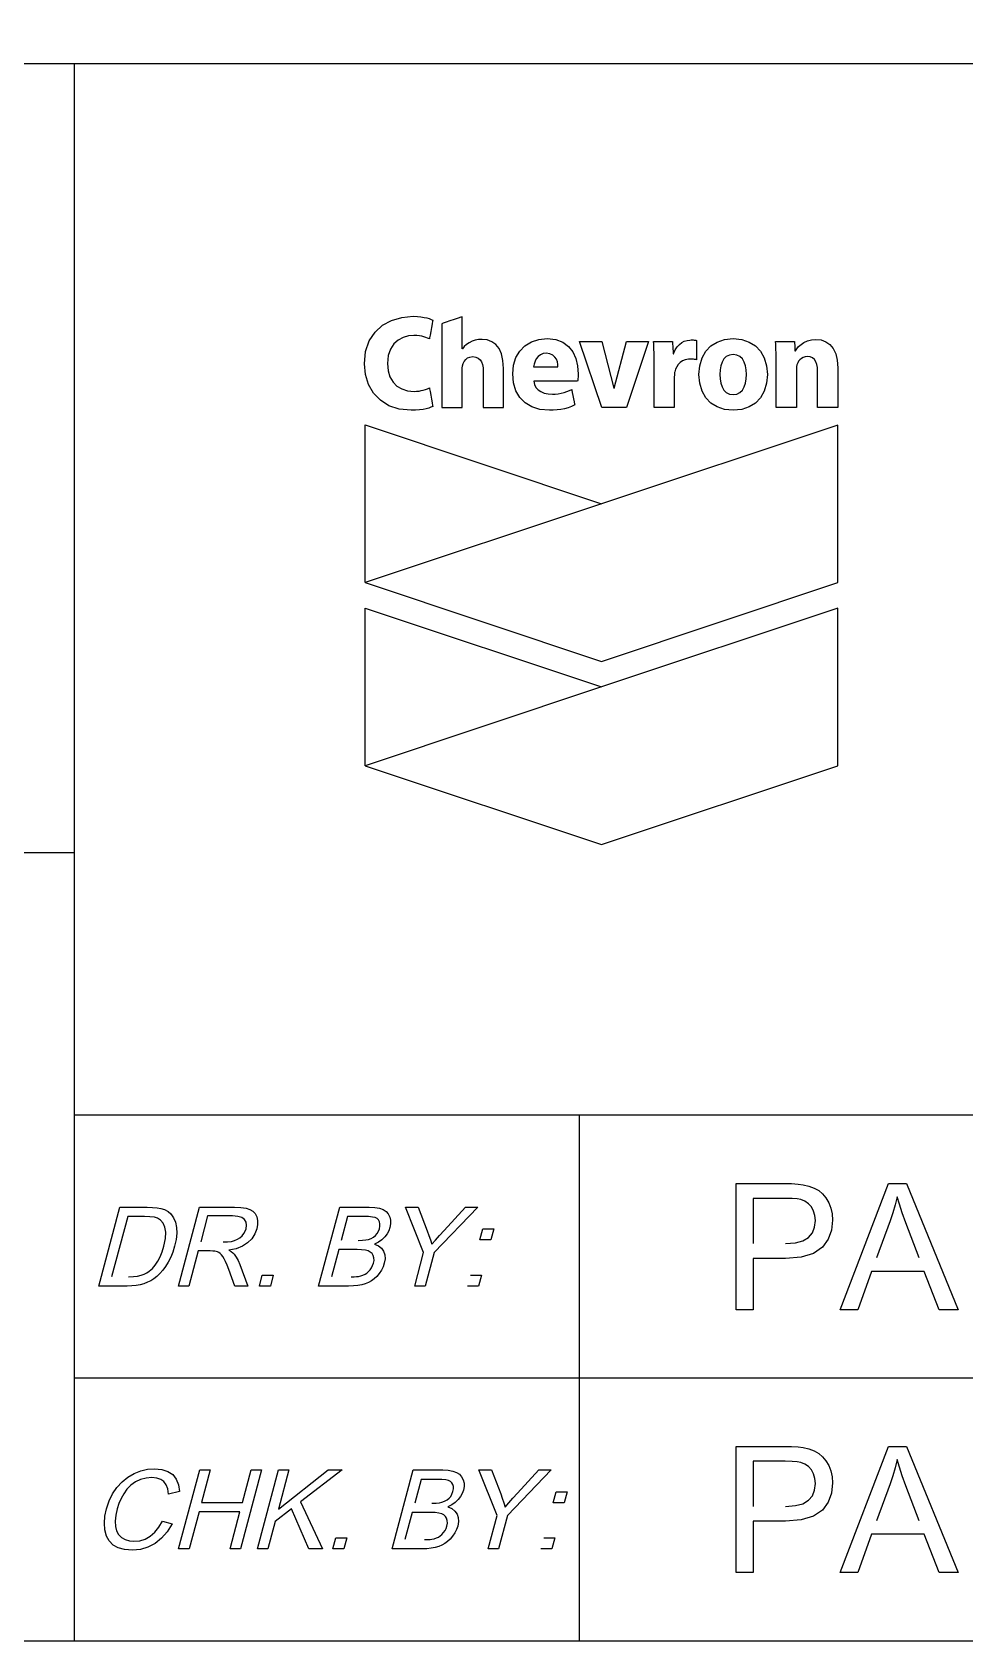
# Model space of a CAD drawing. Extents: x 0 to 17.2, y 0.1 to 11.3.
# Drawn here: x 10.208 to 10.944, y 0.225 to 1.493 of the extents above; entities that cross this region are included whole.
import ezdxf

# ---------------------------------------------------------------- set-up
doc = ezdxf.new("R2010")
doc.units = 0
doc.layers.add('BORDER', color=3, linetype='CONTINUOUS')
doc.layers.add('BORDERTEXT', color=7, linetype='CONTINUOUS')

msp = doc.modelspace()

# ---------------------------------------------------------------- linework, layer by layer
at = {"layer": 'BORDER'}
for points in [[(0.1692, 0.2247), (17.0808, 0.2247), (17.0808, 11.1675), (0.1692, 11.1675), (0.1692, 0.2247)], [(17.0808, 1.4682), (0.1692, 1.4682)], [(10.2415, 0.2247), (10.2415, 1.4682)], [(10.8433, 1.1834), (10.6569, 1.1213), (10.4706, 1.0592), (10.6569, 0.9971), (10.8433, 1.0592), (10.8433, 1.1834)], [(10.8433, 1.039), (10.6569, 0.9769), (10.4706, 0.9148), (10.6569, 0.8527), (10.8433, 0.9148), (10.8433, 1.039)], [(7.5145, 0.8464), (10.2415, 0.8464)], [(12.1068, 0.6392), (10.2415, 0.6392)], [(10.6395, 0.6392), (10.6395, 0.2247)], [(12.1068, 0.4319), (10.2415, 0.4319)]]:
    msp.add_lwpolyline(points, dxfattribs=at)
at = {"layer": 'BORDERTEXT', "color": 7}
for points in [[(10.5239, 1.1981), (10.5225, 1.1975), (10.5208, 1.1969), (10.5187, 1.1963), (10.5163, 1.1958), (10.5135, 1.1954), (10.5104, 1.1952), (10.5069, 1.1951), (10.4975, 1.196), (10.4894, 1.1987), (10.4826, 1.203), (10.4772, 1.2087), (10.4732, 1.2155), (10.4708, 1.2232), (10.47, 1.2317), (10.471, 1.2415), (10.4739, 1.2499), (10.4785, 1.2567), (10.4844, 1.2621), (10.4915, 1.266), (10.4996, 1.2684), (10.5085, 1.2692), (10.5118, 1.2691), (10.5146, 1.2688), (10.5171, 1.2684), (10.5192, 1.2679), (10.5211, 1.2674), (10.5226, 1.2667), (10.5239, 1.2661), (10.5238, 1.2653), (10.5234, 1.2632), (10.5229, 1.2603), (10.5223, 1.2572), (10.5218, 1.2544), (10.5214, 1.2523), (10.5213, 1.2515), (10.5199, 1.252), (10.5185, 1.2526), (10.517, 1.2531), (10.5153, 1.2535), (10.5135, 1.2538), (10.5114, 1.254), (10.5091, 1.2541), (10.5048, 1.2537), (10.5005, 1.2525), (10.4966, 1.2505), (10.4932, 1.2474), (10.4906, 1.2434), (10.4888, 1.2383), (10.4882, 1.232), (10.4887, 1.2263), (10.4902, 1.2214), (10.4926, 1.2173), (10.4957, 1.2142), (10.4996, 1.2119), (10.5041, 1.2105), (10.5092, 1.21), (10.5112, 1.2101), (10.5131, 1.2103), (10.5148, 1.2106), (10.5165, 1.211), (10.5181, 1.2115), (10.5197, 1.2121), (10.5213, 1.2128), (10.5214, 1.212), (10.5218, 1.2099), (10.5223, 1.207), (10.5229, 1.2039), (10.5234, 1.201), (10.5238, 1.1989), (10.5239, 1.1981)], [(10.5628, 1.251), (10.5601, 1.2508), (10.5575, 1.2503), (10.555, 1.2495), (10.5527, 1.2484), (10.5506, 1.247), (10.5488, 1.2454), (10.5473, 1.2436), (10.5473, 1.2436), (10.5472, 1.2436), (10.5472, 1.2436), (10.5472, 1.2436), (10.5471, 1.2436), (10.5471, 1.2436), (10.5471, 1.2436), (10.5471, 1.245), (10.5471, 1.2486), (10.5471, 1.2535), (10.5471, 1.2589), (10.5471, 1.2639), (10.5471, 1.2675), (10.5471, 1.2689), (10.5462, 1.2686), (10.5439, 1.2678), (10.5408, 1.2667), (10.5375, 1.2656), (10.5344, 1.2645), (10.5321, 1.2637), (10.5312, 1.2634), (10.5312, 1.2597), (10.5312, 1.2503), (10.5312, 1.2374), (10.5312, 1.2233), (10.5312, 1.2104), (10.5312, 1.2009), (10.5312, 1.1973), (10.5321, 1.1973), (10.5344, 1.1973), (10.5375, 1.1973), (10.5408, 1.1973), (10.5439, 1.1973), (10.5462, 1.1973), (10.5471, 1.1973), (10.5471, 1.199), (10.5471, 1.2034), (10.5471, 1.2094), (10.5471, 1.216), (10.5471, 1.222), (10.5471, 1.2265), (10.5471, 1.2282), (10.5473, 1.2301), (10.5478, 1.232), (10.5487, 1.2337), (10.5499, 1.2352), (10.5514, 1.2364), (10.5533, 1.2371), (10.5556, 1.2374), (10.5579, 1.2371), (10.5598, 1.2363), (10.5613, 1.235), (10.5624, 1.2333), (10.5632, 1.2312), (10.5637, 1.2287), (10.5638, 1.2259), (10.5638, 1.2243), (10.5638, 1.2202), (10.5638, 1.2146), (10.5638, 1.2085), (10.5638, 1.2029), (10.5638, 1.1989), (10.5638, 1.1973), (10.5647, 1.1973), (10.5669, 1.1973), (10.5701, 1.1973), (10.5734, 1.1973), (10.5765, 1.1973), (10.5788, 1.1973), (10.5797, 1.1973), (10.5797, 1.199), (10.5797, 1.2034), (10.5797, 1.2094), (10.5797, 1.216), (10.5797, 1.222), (10.5797, 1.2264), (10.5797, 1.2281), (10.5793, 1.2343), (10.5781, 1.2395), (10.5762, 1.2437), (10.5737, 1.247), (10.5706, 1.2492), (10.5669, 1.2506), (10.5628, 1.251)], [(10.6036, 1.2181), (10.6042, 1.2155), (10.6053, 1.2132), (10.607, 1.2113), (10.6092, 1.2098), (10.6118, 1.2087), (10.6149, 1.208), (10.6184, 1.2078), (10.6206, 1.2079), (10.6229, 1.2081), (10.6253, 1.2085), (10.6275, 1.2091), (10.6297, 1.2098), (10.6317, 1.2107), (10.6336, 1.2116), (10.6337, 1.2109), (10.634, 1.2092), (10.6345, 1.2068), (10.635, 1.2041), (10.6355, 1.2017), (10.6358, 1.1999), (10.636, 1.1993), (10.6333, 1.1981), (10.6306, 1.1971), (10.6278, 1.1963), (10.6249, 1.1958), (10.622, 1.1954), (10.619, 1.1951), (10.616, 1.1951), (10.6085, 1.1957), (10.602, 1.1977), (10.5967, 1.2009), (10.5925, 1.2052), (10.5894, 1.2105), (10.5876, 1.2168), (10.587, 1.2238), (10.5876, 1.2307), (10.5895, 1.2367), (10.5926, 1.2418), (10.5966, 1.246), (10.6017, 1.249), (10.6076, 1.2509), (10.6142, 1.2516), (10.6209, 1.2508), (10.6264, 1.2487), (10.6309, 1.2455), (10.6343, 1.2411), (10.6367, 1.236), (10.6381, 1.2301), (10.6386, 1.2237), (10.6386, 1.2229), (10.6385, 1.2221), (10.6385, 1.2212), (10.6384, 1.2203), (10.6383, 1.2195), (10.6383, 1.2187), (10.6382, 1.2181), (10.6363, 1.2181), (10.6313, 1.2181), (10.6246, 1.2181), (10.6172, 1.2181), (10.6105, 1.2181), (10.6056, 1.2181), (10.6036, 1.2181)], [(10.6572, 1.1973), (10.6397, 1.2493), (10.6572, 1.2493), (10.6667, 1.2125), (10.6671, 1.2125), (10.6766, 1.2493), (10.6941, 1.2493), (10.6766, 1.1973), (10.6572, 1.1973)], [(10.6986, 1.2322), (10.6986, 1.2353), (10.6986, 1.2382), (10.6985, 1.2408), (10.6984, 1.2431), (10.6983, 1.2453), (10.6982, 1.2474), (10.6981, 1.2493), (10.6989, 1.2493), (10.701, 1.2493), (10.7039, 1.2493), (10.7071, 1.2493), (10.71, 1.2493), (10.7122, 1.2493), (10.713, 1.2493), (10.713, 1.2488), (10.7131, 1.2474), (10.7132, 1.2455), (10.7133, 1.2435), (10.7134, 1.2416), (10.7134, 1.2402), (10.7135, 1.2397), (10.7135, 1.2397), (10.7135, 1.2397), (10.7136, 1.2397), (10.7137, 1.2397), (10.7138, 1.2397), (10.7138, 1.2397), (10.7139, 1.2397), (10.7151, 1.2427), (10.7166, 1.2451), (10.7184, 1.2471), (10.7203, 1.2485), (10.7223, 1.2496), (10.7245, 1.2502), (10.7267, 1.2505), (10.7277, 1.2506), (10.7285, 1.2506), (10.7293, 1.2506), (10.73, 1.2505), (10.7307, 1.2504), (10.7313, 1.2503), (10.732, 1.2502), (10.732, 1.2494), (10.732, 1.2472), (10.732, 1.2442), (10.732, 1.241), (10.732, 1.238), (10.732, 1.2358), (10.732, 1.235), (10.7313, 1.2351), (10.7304, 1.2352), (10.7295, 1.2353), (10.7285, 1.2354), (10.7275, 1.2355), (10.7265, 1.2355), (10.7256, 1.2354), (10.7231, 1.2349), (10.721, 1.2341), (10.7191, 1.2328), (10.7175, 1.2312), (10.7163, 1.2294), (10.7154, 1.2274), (10.7148, 1.2253), (10.7147, 1.2248), (10.7146, 1.2243), (10.7146, 1.2239), (10.7145, 1.2233), (10.7145, 1.2228), (10.7145, 1.2223), (10.7144, 1.2217), (10.7144, 1.2203), (10.7144, 1.2168), (10.7144, 1.2121), (10.7144, 1.2069), (10.7144, 1.2021), (10.7144, 1.1986), (10.7144, 1.1973), (10.7136, 1.1973), (10.7113, 1.1973), (10.7082, 1.1973), (10.7049, 1.1973), (10.7018, 1.1973), (10.6995, 1.1973), (10.6986, 1.1973), (10.6986, 1.1992), (10.6986, 1.2042), (10.6986, 1.211), (10.6986, 1.2185), (10.6986, 1.2253), (10.6986, 1.2303), (10.6986, 1.2322)], [(10.7878, 1.2233), (10.7872, 1.2164), (10.7854, 1.2102), (10.7824, 1.205), (10.7784, 1.2008), (10.7735, 1.1977), (10.7676, 1.1957), (10.7608, 1.1951), (10.7541, 1.1957), (10.7482, 1.1977), (10.7432, 1.2008), (10.7392, 1.205), (10.7363, 1.2102), (10.7345, 1.2164), (10.7339, 1.2233), (10.7345, 1.2302), (10.7363, 1.2364), (10.7392, 1.2416), (10.7432, 1.2458), (10.7482, 1.2489), (10.7541, 1.2509), (10.7608, 1.2516), (10.7676, 1.2509), (10.7735, 1.2489), (10.7784, 1.2458), (10.7824, 1.2416), (10.7854, 1.2364), (10.7872, 1.2302), (10.7878, 1.2233)], [(10.7948, 1.2327), (10.7948, 1.2355), (10.7948, 1.2381), (10.7947, 1.2406), (10.7946, 1.2429), (10.7945, 1.2452), (10.7944, 1.2473), (10.7943, 1.2493), (10.7951, 1.2493), (10.7972, 1.2493), (10.8002, 1.2493), (10.8033, 1.2493), (10.8063, 1.2493), (10.8084, 1.2493), (10.8092, 1.2493), (10.8093, 1.2489), (10.8093, 1.2479), (10.8094, 1.2465), (10.8094, 1.2449), (10.8095, 1.2435), (10.8096, 1.2425), (10.8096, 1.2421), (10.8096, 1.2421), (10.8096, 1.2421), (10.8097, 1.2421), (10.8098, 1.2421), (10.8098, 1.2421), (10.8099, 1.2421), (10.8099, 1.2421), (10.811, 1.2436), (10.8125, 1.2453), (10.8144, 1.247), (10.8167, 1.2486), (10.8194, 1.2498), (10.8225, 1.2507), (10.826, 1.251), (10.8303, 1.2506), (10.834, 1.2492), (10.8372, 1.247), (10.8398, 1.2438), (10.8417, 1.2397), (10.8429, 1.2346), (10.8433, 1.2285), (10.8433, 1.2268), (10.8433, 1.2223), (10.8433, 1.2162), (10.8433, 1.2096), (10.8433, 1.2035), (10.8433, 1.199), (10.8433, 1.1973), (10.8424, 1.1973), (10.8402, 1.1973), (10.8371, 1.1973), (10.8337, 1.1973), (10.8306, 1.1973), (10.8283, 1.1973), (10.8274, 1.1973), (10.8274, 1.1989), (10.8274, 1.203), (10.8274, 1.2086), (10.8274, 1.2148), (10.8274, 1.2204), (10.8274, 1.2245), (10.8274, 1.2261), (10.8273, 1.2289), (10.8268, 1.2313), (10.8261, 1.2334), (10.825, 1.2351), (10.8235, 1.2364), (10.8217, 1.2372), (10.8194, 1.2374), (10.8176, 1.2372), (10.816, 1.2367), (10.8147, 1.236), (10.8135, 1.235), (10.8125, 1.2339), (10.8118, 1.2326), (10.8112, 1.2314), (10.8111, 1.2309), (10.811, 1.2303), (10.8109, 1.2298), (10.8108, 1.2292), (10.8108, 1.2286), (10.8107, 1.2279), (10.8107, 1.2273), (10.8107, 1.2256), (10.8107, 1.2214), (10.8107, 1.2155), (10.8107, 1.2091), (10.8107, 1.2032), (10.8107, 1.1989), (10.8107, 1.1973), (10.8098, 1.1973), (10.8076, 1.1973), (10.8045, 1.1973), (10.8011, 1.1973), (10.798, 1.1973), (10.7957, 1.1973), (10.7948, 1.1973), (10.7948, 1.1992), (10.7948, 1.2043), (10.7948, 1.2112), (10.7948, 1.2188), (10.7948, 1.2257), (10.7948, 1.2308), (10.7948, 1.2327)], [(10.6227, 1.2294), (10.6226, 1.2312), (10.6222, 1.2333), (10.6214, 1.2353), (10.6202, 1.2371), (10.6185, 1.2387), (10.6163, 1.2397), (10.6135, 1.2401), (10.6109, 1.2398), (10.6088, 1.2389), (10.607, 1.2375), (10.6056, 1.2358), (10.6046, 1.2338), (10.6039, 1.2316), (10.6035, 1.2294), (10.6046, 1.2294), (10.6073, 1.2294), (10.6111, 1.2294), (10.6152, 1.2294), (10.6189, 1.2294), (10.6217, 1.2294), (10.6227, 1.2294)], [(10.7713, 1.2233), (10.7711, 1.2269), (10.7706, 1.2302), (10.7696, 1.2331), (10.7681, 1.2356), (10.7662, 1.2375), (10.7638, 1.2387), (10.7608, 1.2392), (10.7579, 1.2387), (10.7554, 1.2375), (10.7535, 1.2356), (10.7521, 1.2331), (10.7511, 1.2302), (10.7505, 1.2269), (10.7504, 1.2233), (10.7505, 1.2198), (10.7511, 1.2165), (10.7521, 1.2135), (10.7535, 1.211), (10.7554, 1.2091), (10.7579, 1.2079), (10.7608, 1.2075), (10.7638, 1.2079), (10.7662, 1.2091), (10.7681, 1.211), (10.7696, 1.2135), (10.7706, 1.2165), (10.7711, 1.2198), (10.7713, 1.2233)], [(10.4706, 1.0592), (10.4706, 1.1835), (10.657, 1.1214), (10.4706, 1.0592)], [(10.4706, 0.9148), (10.4706, 1.0391), (10.657, 0.977), (10.4706, 0.9148)], [(10.2605, 0.5044), (10.2772, 0.5666), (10.2986, 0.5666), (10.2986, 0.5666), (10.303, 0.5665), (10.3066, 0.5662), (10.3094, 0.5657), (10.3094, 0.5657), (10.3125, 0.5647), (10.3152, 0.5632), (10.3174, 0.5613), (10.3174, 0.5613), (10.3196, 0.5583), (10.3211, 0.5547), (10.3219, 0.5507), (10.3219, 0.5507), (10.322, 0.5461), (10.3215, 0.5412), (10.3203, 0.5359), (10.3203, 0.5359), (10.3189, 0.5313), (10.3173, 0.5271), (10.3153, 0.5233), (10.3153, 0.5233), (10.3132, 0.5199), (10.311, 0.5169), (10.3087, 0.5143), (10.3087, 0.5143), (10.3063, 0.512), (10.3039, 0.5102), (10.3015, 0.5086), (10.3015, 0.5086), (10.299, 0.5074), (10.2962, 0.5063), (10.2932, 0.5055), (10.2932, 0.5055), (10.29, 0.5049), (10.2866, 0.5046), (10.283, 0.5044), (10.2605, 0.5044)], [(10.284, 0.5118), (10.284, 0.5118), (10.2878, 0.5119), (10.2912, 0.5123), (10.294, 0.5129), (10.294, 0.5129), (10.2964, 0.5138), (10.2985, 0.5149), (10.3004, 0.5162), (10.3004, 0.5162), (10.3028, 0.5183), (10.305, 0.521), (10.3071, 0.524), (10.3071, 0.524), (10.3089, 0.5275), (10.3105, 0.5315), (10.3119, 0.536), (10.3119, 0.536), (10.3132, 0.542), (10.3134, 0.547), (10.3127, 0.551), (10.3127, 0.551), (10.3113, 0.5541), (10.3093, 0.5564), (10.3068, 0.558), (10.3068, 0.558), (10.3044, 0.5587), (10.3009, 0.5591), (10.2965, 0.5593), (10.2834, 0.5593), (10.2707, 0.5118)], [(10.3234, 0.5044), (10.34, 0.5666), (10.3676, 0.5666), (10.3676, 0.5666), (10.3727, 0.5664), (10.3767, 0.5659), (10.3798, 0.5649), (10.3798, 0.5649), (10.3821, 0.5635), (10.3839, 0.5616), (10.3851, 0.559), (10.3851, 0.559), (10.3858, 0.5561), (10.3858, 0.553), (10.3852, 0.5497), (10.3852, 0.5497), (10.3836, 0.5455), (10.3812, 0.5418), (10.3779, 0.5385), (10.3779, 0.5385), (10.3738, 0.5358), (10.3689, 0.5339), (10.3631, 0.5327), (10.3631, 0.5327), (10.3649, 0.5317), (10.3663, 0.5307), (10.3673, 0.5296), (10.3673, 0.5296), (10.369, 0.5273), (10.3705, 0.5245), (10.3719, 0.5214), (10.3782, 0.5044), (10.3678, 0.5044), (10.3631, 0.5174), (10.3631, 0.5174), (10.3617, 0.5208), (10.3605, 0.5237), (10.3594, 0.526), (10.3594, 0.526), (10.3584, 0.5277), (10.3574, 0.5291), (10.3564, 0.5301), (10.3564, 0.5301), (10.3553, 0.5308), (10.3542, 0.5314), (10.353, 0.5318), (10.353, 0.5318), (10.352, 0.5319), (10.3505, 0.532), (10.3485, 0.5321), (10.339, 0.5321), (10.3316, 0.5044), (10.3234, 0.5044)], [(10.3586, 0.5392), (10.3586, 0.5392), (10.3621, 0.5393), (10.3652, 0.5397), (10.3677, 0.5403), (10.3677, 0.5403), (10.3699, 0.5413), (10.3719, 0.5425), (10.3736, 0.5441), (10.3736, 0.5441), (10.375, 0.5458), (10.376, 0.5477), (10.3767, 0.5497), (10.3767, 0.5497), (10.3771, 0.5524), (10.3767, 0.5548), (10.3755, 0.5569), (10.3755, 0.5569), (10.3733, 0.5585), (10.3702, 0.5594), (10.3661, 0.5598), (10.3464, 0.5598), (10.3409, 0.5392)], [(10.4339, 0.5044), (10.4506, 0.5666), (10.4739, 0.5666), (10.4739, 0.5666), (10.4783, 0.5664), (10.4819, 0.5658), (10.4848, 0.5647), (10.4848, 0.5647), (10.4871, 0.5633), (10.4888, 0.5613), (10.49, 0.5589), (10.49, 0.5589), (10.4906, 0.5563), (10.4907, 0.5535), (10.4902, 0.5507), (10.4902, 0.5507), (10.4893, 0.5481), (10.4879, 0.5456), (10.4861, 0.5432), (10.4861, 0.5432), (10.4838, 0.541), (10.4811, 0.5391), (10.478, 0.5375), (10.478, 0.5375), (10.4811, 0.5362), (10.4835, 0.5343), (10.4852, 0.5319), (10.4852, 0.5319), (10.4861, 0.5291), (10.4863, 0.5259), (10.4857, 0.5225), (10.4857, 0.5225), (10.4847, 0.5196), (10.4834, 0.5169), (10.4817, 0.5144), (10.4817, 0.5144), (10.4797, 0.512), (10.4777, 0.5101), (10.4756, 0.5086), (10.4756, 0.5086), (10.4733, 0.5073), (10.4707, 0.5063), (10.4679, 0.5055), (10.4679, 0.5055), (10.4648, 0.5049), (10.4614, 0.5046), (10.4576, 0.5044), (10.4339, 0.5044)], [(10.4652, 0.5405), (10.4652, 0.5405), (10.4686, 0.5406), (10.4712, 0.5408), (10.4733, 0.5412), (10.4733, 0.5412), (10.4754, 0.542), (10.4773, 0.543), (10.4788, 0.5443), (10.4788, 0.5443), (10.4801, 0.5459), (10.4812, 0.5477), (10.4819, 0.5497), (10.4819, 0.5497), (10.4822, 0.5517), (10.4822, 0.5535), (10.4819, 0.5552), (10.4819, 0.5552), (10.4811, 0.5566), (10.48, 0.5577), (10.4785, 0.5584), (10.4785, 0.5584), (10.4763, 0.5589), (10.4733, 0.5592), (10.4693, 0.5593), (10.4568, 0.5593), (10.4518, 0.5405)], [(10.5097, 0.5044), (10.5167, 0.5308), (10.5024, 0.5666), (10.5124, 0.5666), (10.5196, 0.5479), (10.5196, 0.5479), (10.5209, 0.5444), (10.5221, 0.5409), (10.5231, 0.5374), (10.5231, 0.5374), (10.526, 0.5407), (10.5293, 0.5444), (10.5329, 0.5483), (10.5498, 0.5666), (10.5594, 0.5666), (10.525, 0.5308), (10.5179, 0.5044), (10.5097, 0.5044)], [(10.561, 0.5408), (10.5633, 0.5495), (10.572, 0.5495), (10.5697, 0.5408), (10.561, 0.5408)], [(10.4596, 0.5118), (10.4596, 0.5118), (10.462, 0.5118), (10.4639, 0.5119), (10.4653, 0.5121), (10.4653, 0.5121), (10.4672, 0.5125), (10.4689, 0.5131), (10.4705, 0.5138), (10.4705, 0.5138), (10.4719, 0.5147), (10.4733, 0.5158), (10.4745, 0.5172), (10.4745, 0.5172), (10.4756, 0.5188), (10.4765, 0.5206), (10.4772, 0.5225), (10.4772, 0.5225), (10.4776, 0.5247), (10.4775, 0.5267), (10.477, 0.5285), (10.477, 0.5285), (10.4761, 0.5301), (10.4747, 0.5313), (10.473, 0.5321), (10.473, 0.5321), (10.4708, 0.5327), (10.4678, 0.533), (10.4642, 0.5332), (10.4498, 0.5332), (10.4441, 0.5118)], [(10.3872, 0.5044), (10.3895, 0.5131), (10.3982, 0.5131), (10.3959, 0.5044), (10.3872, 0.5044)], [(10.5536, 0.5131), (10.5623, 0.5131), (10.56, 0.5044), (10.5513, 0.5044)], [(10.3107, 0.319), (10.3184, 0.3169), (10.3184, 0.3169), (10.3145, 0.3107), (10.3101, 0.3055), (10.3049, 0.3015), (10.3049, 0.3015), (10.2993, 0.2985), (10.2934, 0.2967), (10.2871, 0.2961), (10.2871, 0.2961), (10.2809, 0.2966), (10.2758, 0.298), (10.2718, 0.3002), (10.2718, 0.3002), (10.2688, 0.3034), (10.2667, 0.3073), (10.2654, 0.3121), (10.2654, 0.3121), (10.265, 0.3174), (10.2654, 0.3229), (10.2666, 0.3288), (10.2666, 0.3288), (10.2687, 0.335), (10.2714, 0.3406), (10.2749, 0.3457), (10.2749, 0.3457), (10.2789, 0.3501), (10.2834, 0.3538), (10.2884, 0.3567), (10.2884, 0.3567), (10.2936, 0.3588), (10.299, 0.36), (10.3044, 0.3604), (10.3044, 0.3604), (10.3102, 0.3599), (10.315, 0.3583), (10.3189, 0.3557), (10.3189, 0.3557), (10.3217, 0.3521), (10.3235, 0.3476), (10.3241, 0.3423), (10.3155, 0.3404), (10.3155, 0.3404), (10.315, 0.3445), (10.3138, 0.3478), (10.3119, 0.3503), (10.3119, 0.3503), (10.3094, 0.352), (10.3062, 0.353), (10.3024, 0.3534), (10.3024, 0.3534), (10.2978, 0.353), (10.2935, 0.3519), (10.2895, 0.35), (10.2895, 0.35), (10.2859, 0.3474), (10.2828, 0.3443), (10.2802, 0.3407), (10.2802, 0.3407), (10.2781, 0.3368), (10.2764, 0.3329), (10.2751, 0.3288), (10.2751, 0.3288), (10.274, 0.3237), (10.2735, 0.3191), (10.2737, 0.3149), (10.2737, 0.3149), (10.2746, 0.3113), (10.2762, 0.3084), (10.2785, 0.3061), (10.2785, 0.3061), (10.2814, 0.3045), (10.2847, 0.3035), (10.2883, 0.3032), (10.2883, 0.3032), (10.2928, 0.3036), (10.297, 0.3049), (10.3011, 0.3072), (10.3011, 0.3072), (10.3047, 0.3103), (10.308, 0.3142), (10.3107, 0.319)], [(10.3235, 0.2972), (10.3402, 0.3594), (10.3484, 0.3594), (10.3416, 0.3338), (10.3739, 0.3338), (10.3807, 0.3594), (10.3889, 0.3594), (10.3723, 0.2972), (10.3641, 0.2972), (10.3719, 0.3265), (10.3396, 0.3265), (10.3317, 0.2972), (10.3235, 0.2972)], [(10.3856, 0.2972), (10.4023, 0.3594), (10.4105, 0.3594), (10.4023, 0.3285), (10.4414, 0.3594), (10.4526, 0.3594), (10.4197, 0.3342), (10.437, 0.2972), (10.4262, 0.2972), (10.4125, 0.3287), (10.3996, 0.3187), (10.3939, 0.2972), (10.3856, 0.2972)], [(10.4918, 0.2972), (10.5085, 0.3594), (10.5318, 0.3594), (10.5318, 0.3594), (10.5362, 0.3592), (10.5398, 0.3585), (10.5427, 0.3575), (10.5427, 0.3575), (10.545, 0.356), (10.5467, 0.3541), (10.5479, 0.3517), (10.5479, 0.3517), (10.5486, 0.349), (10.5487, 0.3463), (10.5482, 0.3435), (10.5482, 0.3435), (10.5472, 0.3409), (10.5458, 0.3384), (10.544, 0.336), (10.544, 0.336), (10.5417, 0.3338), (10.539, 0.3319), (10.5359, 0.3303), (10.5359, 0.3303), (10.5391, 0.3289), (10.5414, 0.327), (10.5431, 0.3246), (10.5431, 0.3246), (10.544, 0.3218), (10.5442, 0.3187), (10.5436, 0.3152), (10.5436, 0.3152), (10.5426, 0.3124), (10.5413, 0.3097), (10.5396, 0.3071), (10.5396, 0.3071), (10.5376, 0.3048), (10.5356, 0.3029), (10.5335, 0.3013), (10.5335, 0.3013), (10.5312, 0.3001), (10.5286, 0.299), (10.5259, 0.2982), (10.5259, 0.2982), (10.5228, 0.2977), (10.5193, 0.2973), (10.5155, 0.2972), (10.4918, 0.2972)], [(10.5676, 0.2972), (10.5747, 0.3235), (10.5603, 0.3594), (10.5703, 0.3594), (10.5776, 0.3406), (10.5776, 0.3406), (10.5788, 0.3371), (10.58, 0.3336), (10.5811, 0.3301), (10.5811, 0.3301), (10.584, 0.3335), (10.5872, 0.3372), (10.5908, 0.3411), (10.6077, 0.3594), (10.6173, 0.3594), (10.5829, 0.3235), (10.5759, 0.2972), (10.5676, 0.2972)], [(10.5232, 0.3332), (10.5232, 0.3332), (10.5265, 0.3333), (10.5292, 0.3336), (10.5312, 0.334), (10.5312, 0.334), (10.5333, 0.3347), (10.5352, 0.3358), (10.5368, 0.3371), (10.5368, 0.3371), (10.5381, 0.3386), (10.5391, 0.3404), (10.5398, 0.3425), (10.5398, 0.3425), (10.5402, 0.3445), (10.5402, 0.3463), (10.5398, 0.3479), (10.5398, 0.3479), (10.539, 0.3493), (10.5379, 0.3504), (10.5364, 0.3512), (10.5364, 0.3512), (10.5343, 0.3516), (10.5312, 0.3519), (10.5272, 0.352), (10.5148, 0.352), (10.5097, 0.3332)], [(10.6189, 0.3335), (10.6213, 0.3422), (10.63, 0.3422), (10.6276, 0.3335), (10.6189, 0.3335)], [(10.5175, 0.3045), (10.5175, 0.3045), (10.5199, 0.3046), (10.5218, 0.3047), (10.5232, 0.3048), (10.5232, 0.3048), (10.5251, 0.3052), (10.5268, 0.3058), (10.5284, 0.3065), (10.5284, 0.3065), (10.5298, 0.3074), (10.5312, 0.3086), (10.5325, 0.31), (10.5325, 0.31), (10.5336, 0.3116), (10.5344, 0.3133), (10.5351, 0.3152), (10.5351, 0.3152), (10.5355, 0.3174), (10.5354, 0.3195), (10.5349, 0.3213), (10.5349, 0.3213), (10.534, 0.3228), (10.5327, 0.324), (10.531, 0.3249), (10.531, 0.3249), (10.5287, 0.3254), (10.5258, 0.3258), (10.5221, 0.3259), (10.5078, 0.3259), (10.502, 0.3045)], [(10.4451, 0.2972), (10.4474, 0.3059), (10.4561, 0.3059), (10.4538, 0.2972), (10.4451, 0.2972)], [(10.6115, 0.3059), (10.6202, 0.3059), (10.6179, 0.2972), (10.6092, 0.2972)]]:
    msp.add_lwpolyline(points, dxfattribs=at)
at = {"layer": 'BORDERTEXT'}
for points in [[(10.7633, 0.4858), (10.7633, 0.5853), (10.8008, 0.5853), (10.8069, 0.5852), (10.812, 0.5849), (10.816, 0.5843), (10.8206, 0.5833), (10.8247, 0.5817), (10.8283, 0.5797), (10.8313, 0.5771), (10.834, 0.5739), (10.8362, 0.5701), (10.8379, 0.5658), (10.8389, 0.5613), (10.8392, 0.5565), (10.8383, 0.5485), (10.8357, 0.5413), (10.8312, 0.535), (10.8243, 0.5301), (10.8146, 0.5272), (10.802, 0.5262), (10.7765, 0.5262), (10.7765, 0.4858), (10.7633, 0.4858)], [(10.8451, 0.4858), (10.8833, 0.5853), (10.8975, 0.5853), (10.9382, 0.4858), (10.9232, 0.4858), (10.9116, 0.5159), (10.87, 0.5159), (10.8591, 0.4858), (10.8451, 0.4858)], [(10.8022, 0.538), (10.8099, 0.5385), (10.8159, 0.5401), (10.8203, 0.5427), (10.8233, 0.5463), (10.8251, 0.5508), (10.8257, 0.5561), (10.8253, 0.5601), (10.8243, 0.5636), (10.8225, 0.5668), (10.8202, 0.5694), (10.8174, 0.5714), (10.8142, 0.5727), (10.8114, 0.5731), (10.8073, 0.5734), (10.8019, 0.5735), (10.7765, 0.5735), (10.7765, 0.538)], [(10.9075, 0.5266), (10.8971, 0.5542), (10.8942, 0.5621), (10.8919, 0.5689), (10.8901, 0.5748), (10.8886, 0.5685), (10.8868, 0.5621), (10.8847, 0.5558), (10.8738, 0.5266)], [(10.7633, 0.2785), (10.7633, 0.378), (10.8008, 0.378), (10.8069, 0.3779), (10.812, 0.3776), (10.816, 0.3771), (10.8206, 0.376), (10.8247, 0.3745), (10.8283, 0.3724), (10.8313, 0.3698), (10.834, 0.3666), (10.8362, 0.3628), (10.8379, 0.3586), (10.8389, 0.354), (10.8392, 0.3493), (10.8383, 0.3412), (10.8357, 0.3341), (10.8312, 0.3278), (10.8243, 0.3229), (10.8146, 0.32), (10.802, 0.319), (10.7765, 0.319), (10.7765, 0.2785), (10.7633, 0.2785)], [(10.8451, 0.2785), (10.8833, 0.378), (10.8975, 0.378), (10.9382, 0.2785), (10.9232, 0.2785), (10.9116, 0.3087), (10.87, 0.3087), (10.8591, 0.2785), (10.8451, 0.2785)], [(10.8022, 0.3307), (10.8099, 0.3313), (10.8159, 0.3328), (10.8203, 0.3355), (10.8233, 0.3391), (10.8251, 0.3435), (10.8257, 0.3488), (10.8253, 0.3528), (10.8243, 0.3564), (10.8225, 0.3595), (10.8202, 0.3622), (10.8174, 0.3641), (10.8142, 0.3654), (10.8114, 0.3659), (10.8073, 0.3662), (10.8019, 0.3663), (10.7765, 0.3663), (10.7765, 0.3307)], [(10.9075, 0.3194), (10.8971, 0.3469), (10.8942, 0.3548), (10.8919, 0.3617), (10.8901, 0.3676), (10.8886, 0.3612), (10.8868, 0.3549), (10.8847, 0.3486), (10.8738, 0.3194)]]:
    msp.add_lwpolyline(points, dxfattribs=at)

doc.saveas('drawing.dxf')
